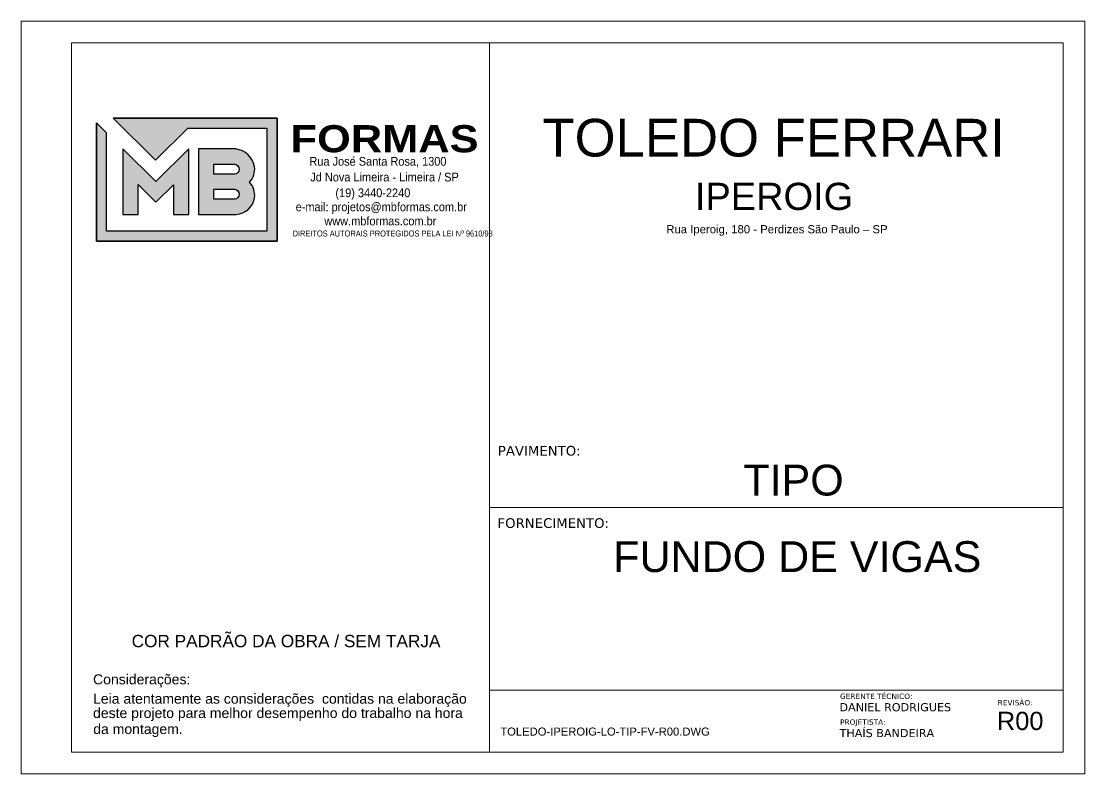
# Model space of a CAD drawing. Extents: x -20676 to 4767, y -817 to 13976.
# Drawn here: x -20676 to -19191, y 8682 to 9732 of the extents above; entities that cross this region are included whole.
import ezdxf

# ---------------------------------------------------------------- set-up
doc = ezdxf.new("R2010")
doc.units = 0
doc.layers.add('Folha', color=7, linetype='Continuous', lineweight=13)
doc.layers.add('FOLHA MB', color=7, linetype='Continuous', lineweight=13)
doc.layers.add('MB_LOGO', color=254, linetype='Continuous')
doc.styles.add('ARIAL', font='arial.ttf', dxfattribs={"oblique": 15, "height": 25})
doc.styles.add('ARIAL3', font='arial.ttf', dxfattribs={"height": 2})
doc.styles.add('MB_C04', font='arial.ttf', dxfattribs={"height": 6})
doc.styles.add('MB_LOGO', font='ariblk.ttf', dxfattribs={"height": 75})
doc.styles.add('MB_TEXT', font='ARIALN.TTF', dxfattribs={"height": 10})
doc.styles.add('stylellllll', font='verdana.ttf', dxfattribs={"height": 2})
doc.styles.add('TQS_ARIAL', font='arial.ttf')
doc.styles.add('VERDANA', font='verdana.ttf', dxfattribs={"oblique": 15})

# ---------------------------------------------------------------- blocks, each defined once
blk = doc.blocks.new('LOGO2')
at = {"layer": 'MB_LOGO', "linetype": 'Continuous'}
h = blk.add_hatch(color=256, dxfattribs=at)
h.dxf.hatch_style = 1
h.set_gradient(color1=(242, 132, 69), color2=(247, 180, 141), rotation=90, tint=1)
h.paths.add_polyline_path([(7.477, 9.642), (10.445, 12.568), (17.711, 12.568), (17.711, 3.118), (2.97, 3.118), (2.97, 12.138), (2.038, 13.057), (2.038, 2.186), (18.642, 2.186), (18.642, 13.5), (3.564, 13.5)])
h = blk.add_hatch(color=256, dxfattribs=at)
h.dxf.hatch_style = 1
h.set_gradient(color1=(242, 132, 69), color2=(247, 180, 141), rotation=90, tint=1)
h.paths.add_polyline_path([(10.523, 4.639), (10.523, 10.662), (7.495, 7.677), (4.467, 10.662), (4.467, 4.639), (5.865, 4.639), (5.865, 7.398), (7.51, 5.776), (9.126, 7.369), (9.126, 4.639)])
h = blk.add_hatch(color=256, dxfattribs=at)
h.dxf.hatch_style = 1
h.set_gradient(color1=(242, 132, 69), color2=(247, 180, 141), rotation=90, tint=1)
h.paths.add_polyline_path([(11.422, 10.662), (11.422, 4.639), (14.889, 4.639, 0.350532), (16.575, 6.184, 0.219217), (16.12, 7.6, 0.21502), (16.575, 9.029, 0.319901), (14.853, 10.662)])
h.paths.add_polyline_path([(14.749, 8.333), (12.819, 8.333), (12.819, 9.265), (14.63, 9.265, -1)], flags=16)
h.paths.add_polyline_path([(14.749, 6.037), (12.819, 6.037), (12.819, 6.969), (14.63, 6.969, -1)], flags=16)
blk.add_lwpolyline([(3.564, 13.5), (18.642, 13.5), (18.642, 2.186), (2.038, 2.186), (2.038, 13.057)], dxfattribs=at)
at = {"layer": 'MB_LOGO', "color": 31, "linetype": 'Continuous', "true_color": 0xf7b48d}
for points in [[(10.445, 12.568), (17.711, 12.568), (17.711, 3.118), (2.97, 3.118), (2.97, 12.138), (2.038, 13.057), (2.038, 2.186), (18.642, 2.186), (18.642, 13.5), (3.564, 13.5), (7.477, 9.642)], [(4.467, 10.662), (4.467, 4.639), (5.865, 4.639), (5.865, 7.398), (7.51, 5.776), (9.126, 7.369), (9.126, 4.639), (10.523, 4.639), (10.523, 10.662), (7.495, 7.677)]]:
    blk.add_lwpolyline(points, close=True, dxfattribs=at)
for points in [[(16.575, 9.029, 0.319901), (14.853, 10.662), (11.422, 10.662), (11.422, 4.639), (14.889, 4.639, 0.350532), (16.575, 6.184, 0.219217), (16.12, 7.6, 0.21502)], [(12.819, 9.265), (14.749, 9.265, -0.880235), (14.749, 8.333), (12.819, 8.333)], [(12.819, 6.969), (14.749, 6.969, -0.880235), (14.749, 6.037), (12.819, 6.037)]]:
    blk.add_lwpolyline(points, format="xyb", close=True, dxfattribs=at)
at = {"layer": 'MB_LOGO', "color": 0, "linetype": 'Continuous', "style": 'MB_LOGO'}
blk.add_text('FORMAS', height=2.4956, dxfattribs=at).set_placement((19.883, 10.351))
at = {"layer": 'MB_LOGO', "color": 0, "style": 'MB_TEXT', "width": 1.1}
for s, p in [('Rua José Santa Rosa, 1300', (21.62, 9.121)), ('Jd Nova Limeira - Limeira / SP', (21.695, 7.675)), ('(19) 3440-2240', (24.009, 6.229)), ('e-mail: projetos@mbformas.com.br', (20.354, 4.935)), ('www.mbformas.com.br', (22.993, 3.64))]:
    blk.add_text(s, height=0.79928, dxfattribs=at).set_placement(p)
at = {"layer": 'MB_LOGO', "color": 252, "style": 'MB_TEXT'}
blk.add_text('DIREITOS AUTORAIS PROTEGIDOS PELA LEI Nº 9610/98', height=0.54602, dxfattribs=at).set_placement((20.07, 2.617))

msp = doc.modelspace()

# ---------------------------------------------------------------- linework, layer by layer
at = {"layer": 'FOLHA MB', "color": 1}
for p, q in [((-20022.42, 8798.66), (-20022.42, 9702.26)), ((-20022.42, 9053.58), (-19221.4, 9053.58)), ((-19221.4, 8798.66), (-20022.42, 8798.66)), ((-19221.4, 8798.66), (-20022.42, 8798.66))]:
    msp.add_line(p, q, dxfattribs=at)
for points in [[(-20676.4, 8682.26), (-19191.4, 8682.26), (-19191.4, 9732.26), (-20676.4, 9732.26)], [(-19221.4, 8712.26), (-20606.4, 8712.26), (-20606.4, 9702.26), (-19221.4, 9702.26)], [(-20022.42, 8798.66), (-19221.4, 8798.66), (-19221.4, 8712.26), (-20022.42, 8712.26)]]:
    msp.add_lwpolyline(points, close=True, dxfattribs=at)

# ---------------------------------------------------------------- block references
at = {"layer": 'FOLHA MB', "xscale": 15.18658959326242, "yscale": 15.18658959326242, "zscale": 15.18658959326242}
msp.add_blockref('LOGO2', (-20602.33, 9392.23), dxfattribs=at)

# ---------------------------------------------------------------- texts
at = {"layer": 'Folha', "insert": (-20306.66, 8867.28), "char_height": 17.2027, "attachment_point": 5, "rotation": 360, "style": 'ARIAL3'}
msp.add_mtext('\\A1;COR PADRÃO DA OBRA / SEM TARJA', dxfattribs=at)
at = {"layer": 'FOLHA MB', "linetype": 'Continuous'}
for s, height, style, p in [('Rua Iperoig, 180 - Perdizes São Paulo – SP', 11.34, 'TQS_ARIAL', (-19775.77, 9436.42)), ('DANIEL RODRIGUES', 11.3415, 'VERDANA', (-19533.87, 8769.43)), ('THAÍS BANDEIRA', 11.3415, 'VERDANA', (-19533.71, 8733.34))]:
    msp.add_text(s, height=height, dxfattribs=dict(at, style=style)).set_placement(p)
at = {"layer": 'FOLHA MB'}
for s, height, style, p in [('PAVIMENTO:', 13.5, 'stylellllll', (-20010.9, 9126.17)), ('FORNECIMENTO:', 13.5, 'stylellllll', (-20011.39, 9025.28)), ('Considerações:', 14, 'ARIAL', (-20576.15, 8806.97)), ('Leia atentamente as considerações  contidas na elaboração', 14, 'ARIAL', (-20576.15, 8779.97)), ('GERENTE TÉCNICO:', 7.5, 'stylellllll', (-19533.17, 8786.59)), ('REVISÃO:', 7.5, 'stylellllll', (-19312.95, 8777.65)), ('deste projeto para melhor desempenho do trabalho na hora   ', 14, 'ARIAL', (-20576.15, 8759.97)), ('  da montagem.', 14, 'ARIAL', (-20586.76, 8737.62)), ('PROJETISTA:', 7.5, 'stylellllll', (-19533.01, 8750.49))]:
    msp.add_text(s, height=height, dxfattribs=dict(at, style=style)).set_placement(p)
at = {"layer": 'FOLHA MB', "color": 7, "attachment_point": 5, "rotation": 360, "style": 'ARIAL3'}
for s, insert, char_height in [('\\A1;TOLEDO FERRARI', (-19625.75, 9569.46), 52.6662), ('\\A1;IPEROIG', (-19625.23, 9487.65), 37.9554), ('\\A1;R00', (-19281.55, 8755.75), 25.448)]:
    msp.add_mtext(s, dxfattribs=dict(at, insert=insert, char_height=char_height))
at = {"layer": 'FOLHA MB', "attachment_point": 5, "rotation": 360, "style": 'ARIAL3'}
for s, insert, char_height in [('\\A1;TIPO', (-19598.07, 9091.69), 43.007), ('\\A1;FUNDO DE VIGAS', (-19592.76, 8984.92), 43.0067)]:
    msp.add_mtext(s, dxfattribs=dict(at, insert=insert, char_height=char_height))
at = {"layer": 'FOLHA MB', "insert": (-20007.48, 8746.67), "char_height": 11.2193, "width": 468.2677, "attachment_point": 1, "style": 'MB_C04'}
msp.add_mtext('TOLEDO-IPEROIG-LO-TIP-FV-R00.DWG', dxfattribs=at)

doc.saveas('drawing.dxf')
